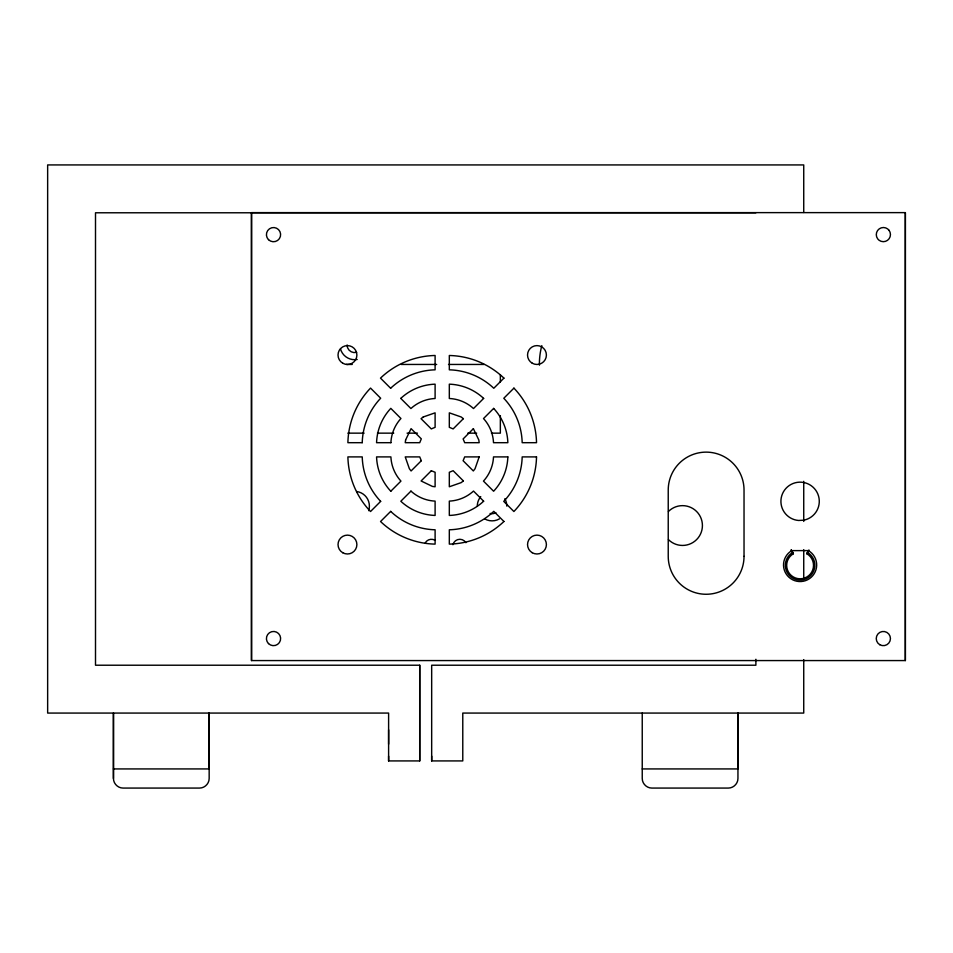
<?xml version="1.0" encoding="UTF-8"?>
<svg xmlns="http://www.w3.org/2000/svg" width="953" height="953" viewBox="0 0 953 953"><rect width="100%" height="100%" fill="white"/><g stroke="black" fill="none" stroke-linecap="round" stroke-linejoin="round"><path stroke-width="1.43" d="M113.455 778.494L113.455 713.07L113.455 778.494C113.419 783.616 117.898 788.095 123.02 788.071L199.582 788.071C204.704 788.095 209.183 783.616 209.16 778.494L209.16 713.07L209.16 768.928L113.455 768.928M251.509 660.572L251.509 212.626L905.35 212.626L905.35 660.572L251.509 660.572L251.509 212.626M755.884 212.781L95.503 212.781L95.503 665.218L419.713 665.218L419.713 760.923L388.61 760.923L388.61 713.07L47.65 713.07L47.65 164.929L803.736 164.929L803.736 212.471M419.713 760.923L419.713 665.218M803.736 659.595L803.736 713.07L462.777 713.07L462.777 760.923L431.673 760.923L431.673 756.134M500.349 415.615L500.349 433.15L491.462 433.15M500.349 381.986L500.349 374.684M905.35 660.572L905.35 212.626M808.394 550.62A16.582 16.582 0 0 1 812.802 575.636A16.582 16.582 0 0 1 787.392 575.636A16.582 16.582 0 0 1 791.812 550.62L808.394 550.62L806.81 553.741A13.437 13.437 0 0 1 810.384 574.004A13.437 13.437 0 0 1 789.811 574.004A13.437 13.437 0 0 1 793.384 553.741L791.24 549.976M806.81 553.741L808.263 551.227M808.954 549.976L807.489 552.49A14.771 14.771 0 0 1 811.42 574.778A14.771 14.771 0 0 1 788.786 574.778A14.771 14.771 0 0 1 792.717 552.49L791.812 550.62M390.801 491.236L400.939 481.098A38.608 38.608 0 0 1 390.897 456.904L376.566 456.904A52.939 52.939 0 0 0 390.801 491.236M483.647 398.402L473.51 408.539A38.608 38.608 0 0 0 449.316 398.497L449.316 384.166A52.939 52.939 0 0 1 483.647 398.402M346.356 364.451L352.276 364.451M401.142 364.451L436.677 364.451M448.518 364.451L484.053 364.451M347.833 433.15L364.129 433.15M377.448 433.15L393.744 433.15M407.062 433.15L417.426 433.15M467.768 433.15L476.655 433.15M642.239 768.928L737.944 768.928L737.944 713.07L737.944 778.494C737.979 783.616 733.488 788.095 728.366 788.071L651.804 788.071C646.682 788.095 642.203 783.616 642.239 778.494L642.239 713.07M400.772 398.402L410.91 408.539A38.608 38.608 0 0 1 435.104 398.497L435.104 384.166A52.939 52.939 0 0 0 400.772 398.402M791.204 549.964L793.384 553.741M803.736 481.336L803.736 521.446M803.736 549.667L803.736 579.376M755.884 659.262L755.884 665.218L431.673 665.218L431.673 760.923M388.61 729.819L388.61 744.174M388.61 756.134L388.61 760.923M495.846 512.678A7.576 7.576 0 0 1 490.092 513.441M356.613 352.348A7.576 7.576 0 0 1 347.071 345.022M539.41 365.178A69.938 69.938 0 0 1 541.816 345.665M357.208 359.484A14.688 14.688 0 0 1 340.459 348.822M499.432 518.885A14.748 14.748 0 0 1 484.672 518.885M477.298 506.114A14.748 14.748 0 0 1 480.753 496.632M504.828 498.741A14.748 14.748 0 0 1 506.805 506.114M356.684 491.51A14.748 14.748 0 0 1 368.68 510.653M668.446 511.475A19.894 19.894 0 0 1 696.595 511.475A19.894 19.894 0 0 1 696.595 539.612A19.894 19.894 0 0 1 668.446 539.612M452.925 544.711A7.112 7.112 0 0 1 465.91 542.698M425.252 542.841A7.112 7.112 0 0 1 434.961 540.232M405.597 439.988L405.239 442.692L419.725 442.692L421.309 438.868L411.077 428.636L405.597 439.988M479.18 456.904L475.035 468.757L473.343 470.961L463.11 460.728L464.683 456.904L479.18 456.904M380.664 501.373L370.526 511.511A81.601 81.601 0 0 1 347.893 456.904L362.235 456.904A67.27 67.27 0 0 0 380.664 501.373M421.309 460.728L411.077 470.961L409.385 468.757L405.239 456.904L419.725 456.904L421.309 460.728M463.372 418.677L453.14 428.91L449.316 427.325L449.316 412.84L461.157 416.973L463.372 418.677M503.923 378.127L493.785 388.264A67.27 67.27 0 0 0 449.316 369.824L449.316 355.493A81.601 81.601 0 0 1 503.923 378.127M390.682 511.38L380.545 521.517A81.541 81.541 0 0 0 435.104 544.115L435.104 529.785A67.21 67.21 0 0 1 390.682 511.38M410.957 491.105L400.82 501.242A52.88 52.88 0 0 0 435.104 515.442L435.104 501.111A38.549 38.549 0 0 1 410.957 491.105M431.34 470.722L421.095 480.967L432.4 486.411L435.104 486.769L435.104 472.283L431.34 470.722M473.379 428.683L463.134 438.94L464.683 442.692L479.18 442.692L478.823 439.988L473.379 428.683M493.654 408.408L483.516 418.546A38.549 38.549 0 0 1 493.511 442.692L507.854 442.692A52.88 52.88 0 0 0 493.654 408.408M513.929 388.133L503.792 398.271A67.21 67.21 0 0 1 522.184 442.692L536.527 442.692A81.541 81.541 0 0 0 513.929 388.133M423.263 416.973L421.047 418.677L431.28 428.91L435.104 427.325L435.104 412.84L423.263 416.973M463.372 480.931L461.157 482.623L449.316 486.769L449.316 472.283L453.14 470.699L463.372 480.931M803.522 520.219L798.519 520.469A19.191 19.191 0 0 1 783.437 491.831A19.191 19.191 0 0 1 815.768 490.259A19.191 19.191 0 0 1 803.522 520.219M362.235 442.692L347.893 442.692A81.601 81.601 0 0 1 370.538 388.085L380.664 398.223A67.27 67.27 0 0 0 362.223 442.692M390.909 442.692L376.566 442.692A52.939 52.939 0 0 1 390.801 408.361L400.939 418.498A38.608 38.608 0 0 0 390.897 442.692M507.854 456.904L493.511 456.904A38.608 38.608 0 0 1 483.469 481.098L493.618 491.236A52.939 52.939 0 0 0 507.854 456.904M536.527 456.904L522.184 456.904A67.27 67.27 0 0 1 503.744 501.373L513.893 511.511A81.601 81.601 0 0 0 536.527 456.904M889.006 230.269L887.696 228.958A7.112 7.112 0 0 0 877.737 238.929L879.047 240.239A7.112 7.112 0 0 0 889.006 230.269M390.635 388.264L380.497 378.127A81.601 81.601 0 0 1 435.104 355.481L435.104 369.824A67.27 67.27 0 0 0 390.635 388.264M483.647 501.207L473.51 491.069A38.608 38.608 0 0 1 449.316 501.111L449.316 515.442A52.939 52.939 0 0 0 483.647 501.207M503.923 521.482L493.785 511.344A67.27 67.27 0 0 1 449.316 529.785L449.316 544.115A81.601 81.601 0 0 0 503.923 521.482M744.031 556.361L744.031 490.021A37.906 37.906 0 0 0 706.125 452.127A37.906 37.906 0 0 0 668.232 490.021L668.232 556.361A37.906 37.906 0 0 0 706.125 594.267A37.906 37.906 0 0 0 744.031 556.361M532.25 363.212A9.435 9.435 0 0 0 546.403 355.04A9.435 9.435 0 0 0 532.25 346.868A9.435 9.435 0 0 0 532.25 363.212M342.735 363.212A9.435 9.435 0 0 0 356.887 355.04A9.435 9.435 0 0 0 342.735 346.868A9.435 9.435 0 0 0 342.735 363.212M879.786 644.716A7.112 7.112 0 0 0 890.447 638.558A7.112 7.112 0 0 0 879.786 632.411A7.112 7.112 0 0 0 879.786 644.716M342.735 552.728A9.435 9.435 0 0 0 356.887 544.568A9.435 9.435 0 0 0 342.735 536.396A9.435 9.435 0 0 0 342.735 552.728M268.496 239.668A7.112 7.112 0 0 0 280.385 236.475A7.112 7.112 0 0 0 271.676 227.779A7.112 7.112 0 0 0 268.496 239.668M268.496 643.585A7.112 7.112 0 0 0 280.385 640.404A7.112 7.112 0 0 0 271.676 631.696A7.112 7.112 0 0 0 268.496 643.585M532.25 552.728A9.435 9.435 0 0 0 546.403 544.568A9.435 9.435 0 0 0 532.25 536.396A9.435 9.435 0 0 0 532.25 552.728"/></g></svg>
